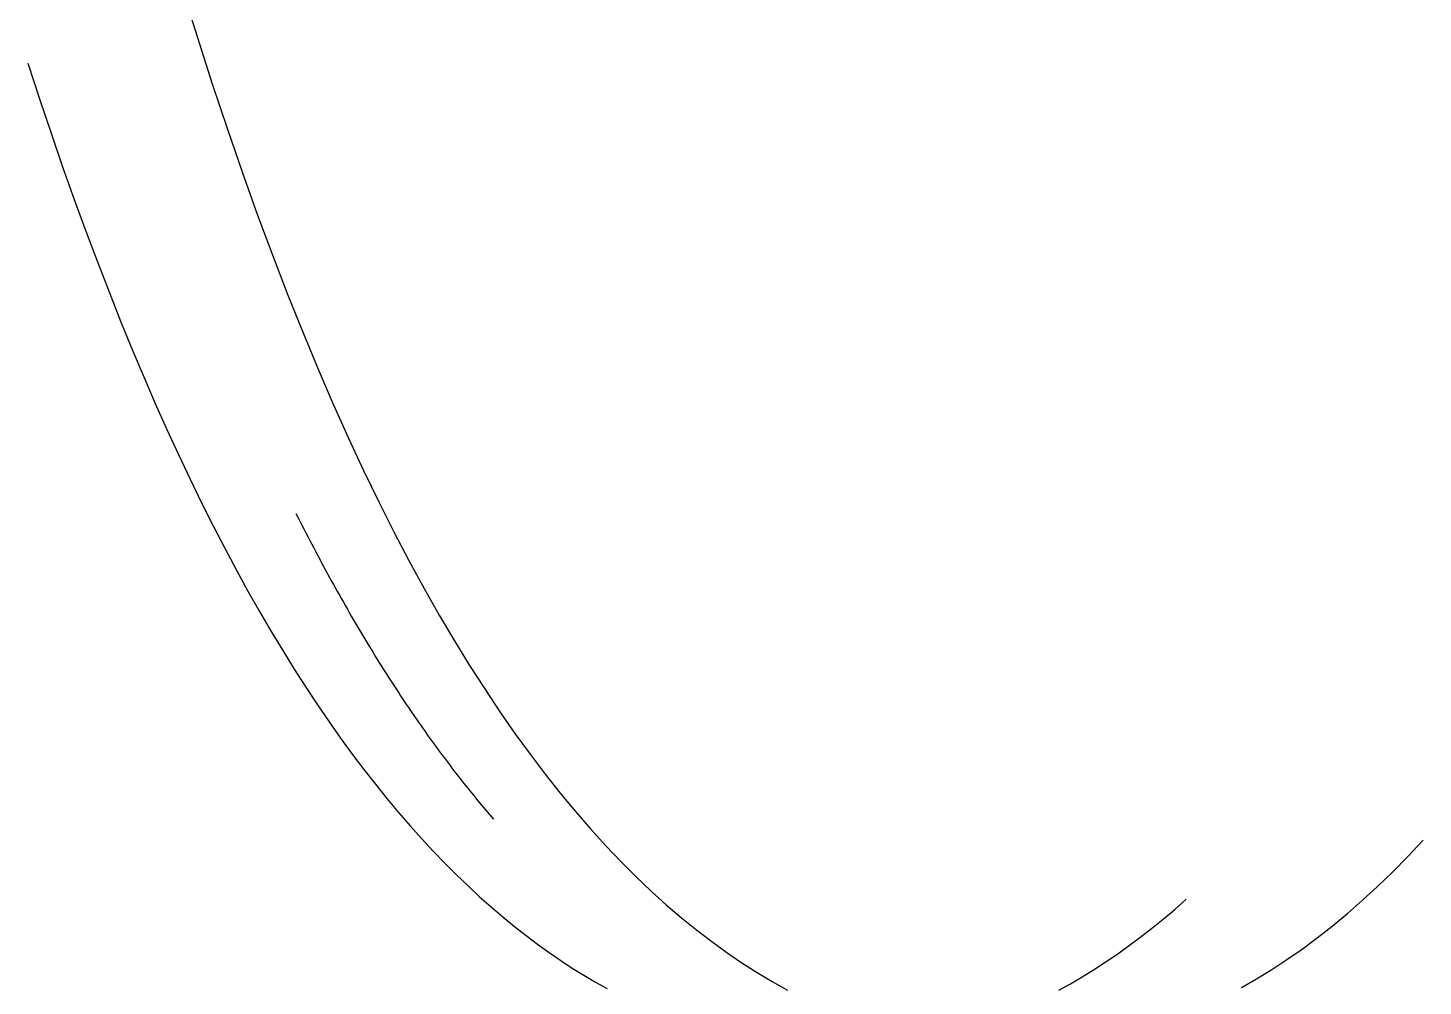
# Model space of a CAD drawing. Header units: metres. Extents: x -508 to 1715, y -1779 to 3405.
# Drawn here: x -334 to 1715, y 93 to 1499 of the extents above; entities that cross this region are included whole.
import ezdxf

# ---------------------------------------------------------------- set-up
doc = ezdxf.new("R2010")
doc.units = ezdxf.units.M

msp = doc.modelspace()

# ---------------------------------------------------------------- linework, layer by layer
for points in [[(-107.5, 1558.3), (-85.3, 1486.6), (-63.1, 1417.4), (-40.8, 1350.7), (-18.6, 1286.4), (3.6, 1224.4), (25.9, 1164.6), (48.1, 1107.1), (70.3, 1051.7), (92.5, 998.3), (114.8, 946.8), (137, 897.3), (159.2, 849.7), (181.5, 803.8), (203.7, 759.7), (225.9, 717.3), (248.2, 676.5), (270.4, 637.4), (292.6, 599.7), (314.8, 563.6), (337.1, 528.9), (359.3, 495.6), (381.5, 463.7), (403.8, 433.1), (426, 403.8), (448.2, 375.8), (470.5, 349), (492.7, 323.4), (514.9, 298.9), (537.1, 275.6), (559.4, 253.4), (581.6, 232.3), (603.8, 212.2), (626.1, 193.2), (648.3, 175.2), (670.5, 158.1), (692.8, 142), (715, 126.9), (737.2, 112.7), (759.4, 99.3), (781.7, 86.9)], [(-107.5, 1558.3), (-85.3, 1486.6), (-63.1, 1417.4), (-40.8, 1350.7), (-18.6, 1286.4), (3.6, 1224.4), (25.9, 1164.6), (48.1, 1107.1), (70.3, 1051.7), (92.5, 998.3), (114.8, 946.8), (137, 897.3), (159.2, 849.7), (181.5, 803.8), (203.7, 759.7), (225.9, 717.3), (248.2, 676.5), (270.4, 637.4), (292.6, 599.7), (314.8, 563.6), (337.1, 528.9), (359.3, 495.6), (381.5, 463.7), (403.8, 433.1), (426, 403.8), (448.2, 375.8), (470.5, 349), (492.7, 323.4), (514.9, 298.9), (537.1, 275.6), (559.4, 253.4), (581.6, 232.3), (603.8, 212.2), (626.1, 193.2), (648.3, 175.2), (670.5, 158.1), (692.8, 142), (715, 126.9), (737.2, 112.7), (759.4, 99.3), (781.7, 86.9)], [(-107.5, 1558.3), (-85.3, 1486.6), (-63.1, 1417.4), (-40.8, 1350.7), (-18.6, 1286.4), (3.6, 1224.4), (25.9, 1164.6), (48.1, 1107.1), (70.3, 1051.7), (92.5, 998.3), (114.8, 946.8), (137, 897.3), (159.2, 849.7), (181.5, 803.8), (203.7, 759.7), (225.9, 717.3), (248.2, 676.5), (270.4, 637.4), (292.6, 599.7), (314.8, 563.6), (337.1, 528.9), (359.3, 495.6), (381.5, 463.7), (403.8, 433.1), (426, 403.8), (448.2, 375.8), (470.5, 349), (492.7, 323.4), (514.9, 298.9), (537.1, 275.6), (559.4, 253.4), (581.6, 232.3), (603.8, 212.2), (626.1, 193.2), (648.3, 175.2), (670.5, 158.1), (692.8, 142), (715, 126.9), (737.2, 112.7), (759.4, 99.3), (781.7, 86.9)], [(-107.5, 1558.3), (-85.3, 1486.6), (-63.1, 1417.4), (-40.8, 1350.7), (-18.6, 1286.4), (3.6, 1224.4), (25.9, 1164.6), (48.1, 1107.1), (70.3, 1051.7), (92.5, 998.3), (114.8, 946.8), (137, 897.3), (159.2, 849.7), (181.5, 803.8), (203.7, 759.7), (225.9, 717.3), (248.2, 676.5), (270.4, 637.4), (292.6, 599.7), (314.8, 563.6), (337.1, 528.9), (359.3, 495.6), (381.5, 463.7), (403.8, 433.1), (426, 403.8), (448.2, 375.8), (470.5, 349), (492.7, 323.4), (514.9, 298.9), (537.1, 275.6), (559.4, 253.4), (581.6, 232.3), (603.8, 212.2), (626.1, 193.2), (648.3, 175.2), (670.5, 158.1), (692.8, 142), (715, 126.9), (737.2, 112.7), (759.4, 99.3), (781.7, 86.9)], [(-333.7, 1447.5), (-316.7, 1395.4), (-299.7, 1344.7), (-282.7, 1295.5), (-265.7, 1247.6), (-248.7, 1201), (-231.7, 1155.8), (-214.6, 1111.8), (-197.6, 1069), (-180.6, 1027.5), (-163.6, 987.1), (-146.6, 947.9), (-129.6, 909.9), (-112.6, 872.9), (-95.6, 836.9), (-78.6, 802.1), (-61.5, 768.2), (-44.5, 735.4), (-27.5, 703.5), (-10.5, 672.5), (6.5, 642.5), (23.5, 613.4), (40.5, 585.2), (57.5, 557.9), (74.6, 531.4), (91.6, 505.7), (108.6, 480.8), (125.6, 456.7), (142.6, 433.4), (159.6, 410.9), (176.6, 389.1), (193.6, 368), (210.7, 347.7), (227.7, 328), (244.7, 309.1), (261.7, 290.8), (278.7, 273.1), (295.7, 256.1), (312.7, 239.8), (329.7, 224), (346.7, 208.9), (363.8, 194.4), (380.8, 180.4), (397.8, 167.1), (414.8, 154.3), (431.8, 142.1), (448.8, 130.4), (465.8, 119.2), (482.8, 108.7), (499.9, 98.6), (516.9, 89)], [(60, 786.7), (62.9, 780.9), (65.8, 775.2), (68.7, 769.5), (71.6, 763.8), (74.5, 758.2), (77.4, 752.6), (80.3, 747), (83.2, 741.4), (86.1, 735.9), (89, 730.4), (91.9, 724.9), (94.8, 719.4), (97.7, 714), (100.6, 708.6), (103.5, 703.2), (106.4, 697.9), (109.3, 692.6), (112.2, 687.3), (115.1, 682.1), (118, 676.8), (120.9, 671.6), (123.8, 666.4), (126.7, 661.3), (129.6, 656.2), (132.5, 651.1), (135.4, 646), (138.3, 641), (141.2, 635.9), (144.1, 631), (147, 626), (149.9, 621.1), (152.8, 616.1), (155.7, 611.3), (158.6, 606.4), (161.5, 601.6), (164.4, 596.8), (167.3, 592), (170.2, 587.2), (173.1, 582.5), (176, 577.8), (178.9, 573.1), (181.8, 568.4), (184.7, 563.8), (187.6, 559.2), (190.5, 554.6), (193.4, 550), (196.3, 545.5), (199.2, 541), (202.1, 536.5), (205, 532), (207.9, 527.6), (210.8, 523.2), (213.7, 518.8), (216.6, 514.4), (219.5, 510.1), (222.4, 505.8), (225.3, 501.5), (228.2, 497.2), (231.1, 493), (234, 488.7), (236.9, 484.5), (239.8, 480.3), (242.7, 476.2), (245.6, 472.1), (248.5, 467.9), (251.4, 463.9), (254.3, 459.8), (257.2, 455.8), (260.1, 451.7), (263, 447.7), (265.9, 443.8), (268.8, 439.8), (271.7, 435.9), (274.6, 432), (277.5, 428.1), (280.4, 424.2), (283.3, 420.4), (286.2, 416.6), (289.1, 412.8), (292, 409), (294.9, 405.2), (297.8, 401.5), (300.7, 397.8), (303.6, 394.1), (306.5, 390.4), (309.4, 386.8), (312.3, 383.1), (315.2, 379.5), (318.1, 375.9), (321, 372.4), (323.9, 368.8), (326.8, 365.3), (329.7, 361.8), (332.6, 358.3), (335.5, 354.8), (338.4, 351.4), (341.3, 348), (344.2, 344.6), (347.1, 341.2), (350, 337.8)], [(1448.6, 90.9), (1470.8, 103.6), (1493, 117.2), (1515.3, 131.7), (1537.5, 147.2), (1559.7, 163.6), (1581.9, 180.9), (1604.2, 199.3), (1626.4, 218.7), (1648.6, 239.1), (1670.9, 260.5), (1693.1, 283.1), (1715.3, 306.8)], [(1448.6, 90.9), (1470.8, 103.6), (1493, 117.2), (1515.3, 131.7), (1537.5, 147.2), (1559.7, 163.6), (1581.9, 180.9), (1604.2, 199.3), (1626.4, 218.7), (1648.6, 239.1), (1670.9, 260.5), (1693.1, 283.1), (1715.3, 306.8)], [(1448.6, 90.9), (1470.8, 103.6), (1493, 117.2), (1515.3, 131.7), (1537.5, 147.2), (1559.7, 163.6), (1581.9, 180.9), (1604.2, 199.3), (1626.4, 218.7), (1648.6, 239.1), (1670.9, 260.5), (1693.1, 283.1), (1715.3, 306.8)], [(1448.6, 90.9), (1470.8, 103.6), (1493, 117.2), (1515.3, 131.7), (1537.5, 147.2), (1559.7, 163.6), (1581.9, 180.9), (1604.2, 199.3), (1626.4, 218.7), (1648.6, 239.1), (1670.9, 260.5), (1693.1, 283.1), (1715.3, 306.8)], [(1180.3, 86.9), (1197.3, 96.3), (1214.4, 106.2), (1231.4, 116.7), (1248.4, 127.7), (1265.4, 139.3), (1282.4, 151.4), (1299.4, 164), (1316.4, 177.2), (1333.4, 191), (1350.5, 205.4), (1367.5, 220.4)]]:
    msp.add_lwpolyline(points)

doc.saveas('drawing.dxf')
